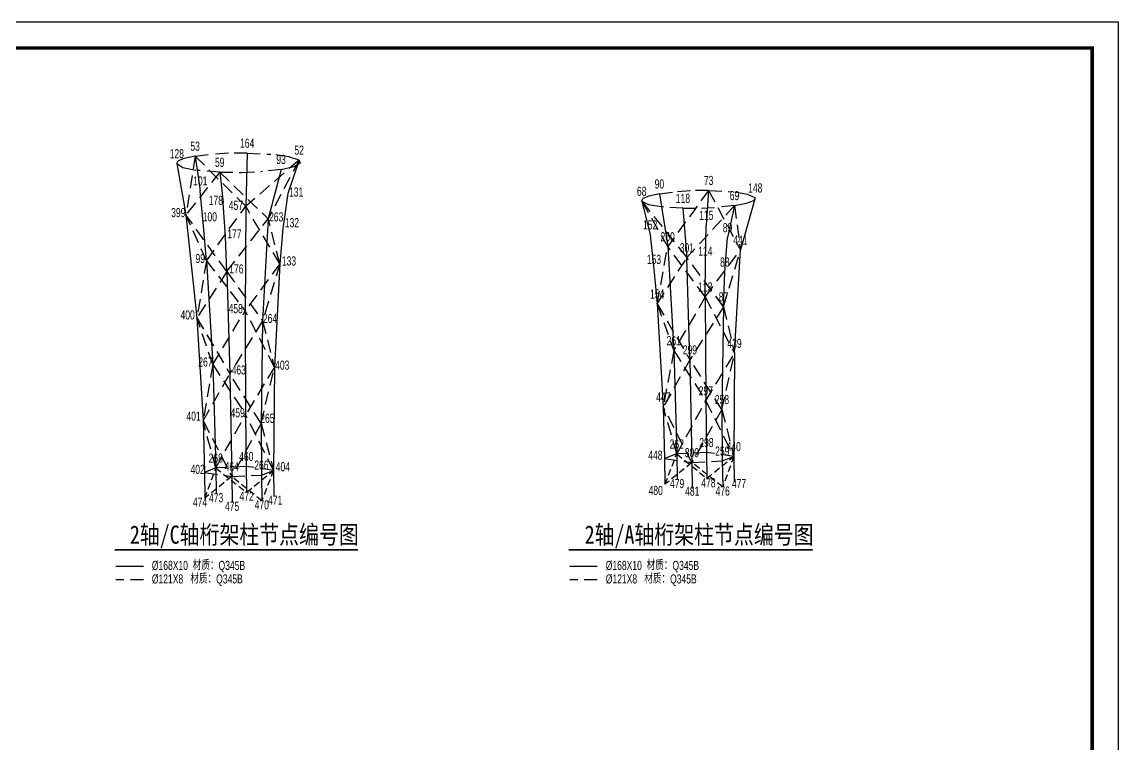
# Model space of a CAD drawing. Header units: millimetres. Extents: x -5285 to 713586, y 0 to 59400.
# Drawn here: x 671536 to 713586, y 31707 to 59400 of the extents above; entities that cross this region are included whole.
import ezdxf
from ezdxf.enums import TextEntityAlignment as Align

# ---------------------------------------------------------------- set-up
doc = ezdxf.new("R2010")
doc.units = ezdxf.units.MM
doc.header["$LTSCALE"] = 1000
doc.linetypes.add('DASHED', pattern=[0.75, 0.5, -0.25])
for name, color, linetype, lineweight in [('BEAM', 161, 'Continuous', 30), ('TD-Dash', 9, 'DASHED', 30), ('TD-DIM', 7, 'Continuous', 15), ('TD-TEXT', 2, 'Continuous', 15)]:
    doc.layers.add(name, color=color, linetype=linetype, lineweight=lineweight)
doc.layers.add('PUB_TITLE', color=4, linetype='Continuous')
doc.styles.add('T&D', font='haiwenrs.shx', dxfattribs={"width": 0.7, "bigfont": 'hztxt.shx'})
doc.styles.add('TITLE', font='simhei.ttf', dxfattribs={"width": 0.8})

# ---------------------------------------------------------------- blocks, each defined once
blk = doc.blocks.new('A$C6C48201D')
at = {"layer": 'PUB_TITLE'}
blk.add_lwpolyline([(0, -89100), (0, 0), (126150, 0), (126150, -89100)], close=True, dxfattribs=at)
at = {"layer": 'PUB_TITLE', "const_width": 210}
blk.add_lwpolyline([(3750, -87600), (124650, -87600), (124650, -1500), (3750, -1500)], close=True, dxfattribs=at)

msp = doc.modelspace()

# ---------------------------------------------------------------- linework, layer by layer
at = {"layer": 'BEAM'}
for p, q in [((678178.5, 54255.5), (678378, 52923.9)), ((680175.8, 54370), (680118.8, 52331.9)), ((677477.3, 53967.1), (677826, 51998.2)), ((682169.3, 54103.6), (681740.6, 52815.4)), ((679122.9, 53634.6), (679260.1, 52465.9)), ((681477, 53746.8), (680981.2, 51852.3)), ((678503.2, 51583.7), (678378, 52923.9)), ((681740.6, 52815.4), (681550.8, 51474)), ((695991.1, 52807.2), (696307.7, 50783.1)), ((697879.6, 52941.6), (697789.2, 51604.8)), ((699667.3, 52653.9), (699097.5, 50658.3)), ((679344.4, 51173.9), (679260.1, 52465.9)), ((680118.8, 52331.9), (680098.7, 48321.4)), ((695310.5, 52527.1), (695635, 51238.6)), ((696893.3, 52252.8), (697044.2, 50360)), ((698872.4, 52362.2), (698604.3, 51127.9)), ((677826, 51998.2), (678251.3, 48052.6)), ((680981.2, 51852.3), (680767, 47939.2)), ((678612.9, 50243.3), (678503.2, 51583.7)), ((681550.8, 51474), (681433.9, 50124.2)), ((697753.1, 50230.1), (697789.2, 51604.8)), ((679393.7, 49827.3), (679344.4, 51173.9)), ((695635, 51238.6), (695782.2, 49914)), ((698500.9, 49811.7), (698604.3, 51127.9)), ((696307.7, 50783.1), (696541.1, 46798.7)), ((698871.9, 46693.7), (699097.5, 50658.3)), ((678612.9, 50243.3), (678853.2, 46259.9)), ((681433.9, 50124.2), (681219.8, 46159.9)), ((697160.3, 46444.6), (697044.2, 50360)), ((697750.7, 48855.2), (697753.1, 50230.1)), ((679393.7, 49827.3), (679508.2, 45910.8)), ((695782.2, 49914), (695903.3, 48586.3)), ((698451.5, 48477.5), (698500.9, 49811.7)), ((697750.7, 48855.2), (697770.4, 44872.5)), ((695903.3, 48586.3), (696139.5, 44635.1)), ((698451.5, 48477.5), (698389, 44539.1)), ((678251.3, 48052.6), (678487.5, 44101.4)), ((680098.7, 48321.4), (680118.4, 44338.7)), ((680767, 47939.2), (680708.4, 44001.3)), ((696541.1, 46798.7), (696656, 42833.1)), ((698871.9, 46693.7), (698840.4, 42734.7)), ((678853.2, 46259.9), (678970.4, 42294.6)), ((697160.3, 46444.6), (697236.3, 42501.3)), ((679508.2, 45910.8), (679584.3, 41967.5)), ((681219.8, 46159.9), (681188.4, 42201)), ((696139.5, 44635.1), (696190.4, 42657.6)), ((697770.4, 44872.5), (697794.4, 42891)), ((680118.4, 44338.7), (680142.4, 42357.3)), ((698389, 44539.1), (698402.9, 42563.1)), ((678487.5, 44101.4), (678538.3, 42123.8)), ((680708.4, 44001.3), (680722.7, 42025.4)), ((697794.4, 42891), (697808.8, 41901.9)), ((696190.4, 42657.6), (696204.7, 41668.5)), ((696656, 42833.1), (696670.4, 41844)), ((697236.3, 42501.3), (697250.7, 41512.2)), ((698402.9, 42563.1), (698417.2, 41574)), ((698840.4, 42734.7), (698854.7, 41745.6)), ((678538.3, 42123.8), (678552.7, 41134.7)), ((678970.4, 42294.6), (678984.8, 41305.5)), ((680142.4, 42357.3), (680156.8, 41368.2)), ((681188.4, 42201), (681202.7, 41211.9)), ((679584.3, 41967.5), (679598.7, 40978.4)), ((680722.7, 42025.4), (680737, 41036.3)), ((676196.4, 38522.3), (675139, 38522.3)), ((693608.7, 38522.3), (692551.4, 38522.3))]:
    msp.add_line(p, q, dxfattribs=at)
at = {"layer": 'TD-Dash'}
for p, q in [((678178.5, 54255.5), (677760.8, 54168.5)), ((678178.5, 54255.5), (677826, 51998.2)), ((678178.5, 54255.5), (678772.6, 54322.6)), ((678178.5, 54255.5), (680118.8, 52331.9)), ((679460, 54361.9), (678772.6, 54322.6)), ((680175.8, 54370), (679460, 54361.9)), ((680175.8, 54370), (681081.7, 54325.1)), ((681771.8, 54230.9), (681081.7, 54325.1)), ((677477.3, 53967.1), (677527.8, 54069.3)), ((677477.3, 53967.1), (677712.5, 53823.8)), ((677760.8, 54168.5), (677527.8, 54069.3)), ((682169.3, 54103.6), (680118.8, 52331.9)), ((682169.3, 54103.6), (680981.2, 51852.3)), ((681477, 53746.8), (681980.6, 53855.2)), ((682169.3, 54103.6), (681771.8, 54230.9)), ((681980.6, 53855.2), (682215.4, 53979.1)), ((682169.3, 54103.6), (682215.4, 53979.1)), ((677712.5, 53823.8), (678270.3, 53705.3)), ((679122.9, 53634.6), (677826, 51998.2)), ((679122.9, 53634.6), (678270.3, 53705.3)), ((679122.9, 53634.6), (679953.6, 53630.9)), ((679122.9, 53634.6), (680981.2, 51852.3)), ((679953.6, 53630.9), (680770.1, 53670.7)), ((681477, 53746.8), (680770.1, 53670.7)), ((695310.5, 52527.1), (695349.6, 52626.3)), ((695588.5, 52722.1), (695349.6, 52626.3)), ((695991.1, 52807.2), (695588.5, 52722.1)), ((695991.1, 52807.2), (696539, 52878.7)), ((697879.6, 52941.6), (696307.7, 50783.1)), ((697183.9, 52927.3), (696539, 52878.7)), ((697879.6, 52941.6), (697183.9, 52927.3)), ((697879.6, 52941.6), (698756.8, 52890.8)), ((697879.6, 52941.6), (699097.5, 50658.3)), ((699373, 52787.2), (698756.8, 52890.8)), ((699667.3, 52653.9), (699373, 52787.2)), ((699667.3, 52653.9), (699613, 52548.9)), ((678612.9, 50243.3), (680118.8, 52331.9)), ((681433.9, 50124.2), (680118.8, 52331.9)), ((695310.5, 52527.1), (695572.1, 52404.6)), ((695310.5, 52527.1), (697044.2, 50360)), ((695310.5, 52527.1), (696307.7, 50783.1)), ((695572.1, 52404.6), (696115, 52307)), ((696893.3, 52252.8), (696115, 52307)), ((696893.3, 52252.8), (697599.8, 52256.9)), ((698872.4, 52362.2), (697044.2, 50360)), ((697599.8, 52256.9), (698279.2, 52296.6)), ((698872.4, 52362.2), (698279.2, 52296.6)), ((698872.4, 52362.2), (699334.1, 52448.6)), ((698872.4, 52362.2), (699097.5, 50658.3)), ((699334.1, 52448.6), (699613, 52548.9)), ((678612.9, 50243.3), (677826, 51998.2)), ((679393.7, 49827.3), (677826, 51998.2)), ((679393.7, 49827.3), (680981.2, 51852.3)), ((681433.9, 50124.2), (680981.2, 51852.3)), ((695903.3, 48586.3), (696307.7, 50783.1)), ((697750.7, 48855.2), (696307.7, 50783.1)), ((697750.7, 48855.2), (699097.5, 50658.3)), ((698451.5, 48477.5), (699097.5, 50658.3)), ((678612.9, 50243.3), (678251.3, 48052.6)), ((678612.9, 50243.3), (680098.7, 48321.4)), ((681433.9, 50124.2), (680098.7, 48321.4)), ((681433.9, 50124.2), (680767, 47939.2)), ((695903.3, 48586.3), (697044.2, 50360)), ((698451.5, 48477.5), (697044.2, 50360)), ((679393.7, 49827.3), (678251.3, 48052.6)), ((679393.7, 49827.3), (680767, 47939.2)), ((697750.7, 48855.2), (696541.1, 46798.7)), ((697750.7, 48855.2), (698871.9, 46693.7)), ((695903.3, 48586.3), (697160.3, 46444.6)), ((695903.3, 48586.3), (696541.1, 46798.7)), ((698451.5, 48477.5), (697160.3, 46444.6)), ((698451.5, 48477.5), (698871.9, 46693.7)), ((678251.3, 48052.6), (679508.2, 45910.8)), ((678853.2, 46259.9), (678251.3, 48052.6)), ((678853.2, 46259.9), (680098.7, 48321.4)), ((680767, 47939.2), (679508.2, 45910.8)), ((681219.8, 46159.9), (680098.7, 48321.4)), ((680767, 47939.2), (681219.8, 46159.9)), ((696541.1, 46798.7), (696139.5, 44635.1)), ((696541.1, 46798.7), (697770.4, 44872.5)), ((697770.4, 44872.5), (698871.9, 46693.7)), ((698389, 44539.1), (698871.9, 46693.7)), ((678853.2, 46259.9), (678487.5, 44101.4)), ((678853.2, 46259.9), (680118.4, 44338.7)), ((697160.3, 46444.6), (696139.5, 44635.1)), ((698389, 44539.1), (697160.3, 46444.6)), ((678487.5, 44101.4), (679508.2, 45910.8)), ((680708.4, 44001.3), (679508.2, 45910.8)), ((681219.8, 46159.9), (680118.4, 44338.7)), ((680708.4, 44001.3), (681219.8, 46159.9)), ((696656, 42833.1), (696139.5, 44635.1)), ((697236.3, 42501.3), (696139.5, 44635.1)), ((696656, 42833.1), (697770.4, 44872.5)), ((697770.4, 44872.5), (698840.4, 42734.7)), ((678970.4, 42294.6), (680118.4, 44338.7)), ((681188.4, 42201), (680118.4, 44338.7)), ((698389, 44539.1), (697236.3, 42501.3)), ((698389, 44539.1), (698840.4, 42734.7)), ((678487.5, 44101.4), (679584.3, 41967.5)), ((678970.4, 42294.6), (678487.5, 44101.4)), ((680708.4, 44001.3), (679584.3, 41967.5)), ((680708.4, 44001.3), (681188.4, 42201)), ((697794.4, 42891), (696656, 42833.1)), ((698840.4, 42734.7), (697794.4, 42891)), ((696656, 42833.1), (696190.4, 42657.6)), ((696190.4, 42657.6), (697236.3, 42501.3)), ((697236.3, 42501.3), (698402.9, 42563.1)), ((698402.9, 42563.1), (698840.4, 42734.7)), ((678970.4, 42294.6), (678538.3, 42123.8)), ((678538.3, 42123.8), (679584.3, 41967.5)), ((680142.4, 42357.3), (678970.4, 42294.6)), ((681188.4, 42201), (680142.4, 42357.3)), ((680722.7, 42025.4), (681188.4, 42201)), ((679584.3, 41967.5), (680722.7, 42025.4)), ((676196.4, 38004.8), (675139, 38004.8)), ((693608.7, 38004.8), (692551.4, 38004.8))]:
    msp.add_line(p, q, dxfattribs=at)
at = {"layer": 'TD-Dash', "ltscale": 0.5}
for p, q in [((696204.7, 41668.5), (696656, 42833.1)), ((697236.3, 42501.3), (696204.7, 41668.5)), ((696656, 42833.1), (697808.8, 41901.9)), ((698417.2, 41574), (697236.3, 42501.3)), ((697808.8, 41901.9), (698840.4, 42734.7)), ((698840.4, 42734.7), (698417.2, 41574)), ((678552.7, 41134.7), (678970.4, 42294.6)), ((678970.4, 42294.6), (680156.8, 41368.2)), ((680156.8, 41368.2), (681188.4, 42201)), ((681188.4, 42201), (680737, 41036.3)), ((679584.3, 41967.5), (678552.7, 41134.7)), ((680737, 41036.3), (679584.3, 41967.5))]:
    msp.add_line(p, q, dxfattribs=at)
at = {"layer": 'TD-TEXT', "const_width": 60}
for points in [[(675099, 39154.4), (684428, 39154.4)], [(692511.3, 39154.4), (701874.7, 39154.4)]]:
    msp.add_lwpolyline(points, dxfattribs=at)

# ---------------------------------------------------------------- block references
at = {"layer": 'TD-DIM', "ltscale": 0.5, "xscale": 0.6666666666666666, "yscale": 0.6666666666666666, "zscale": 0.6666666666666666}
msp.add_blockref('A$C6C48201D', (629485.6, 59400), dxfattribs=at)

# ---------------------------------------------------------------- texts
at = {"layer": 'TD-TEXT', "style": 'T&D', "width": 0.7}
for s, p in [('53', (678178.5, 54355.5)), ('164', (680175.8, 54470)), ('128', (677477.3, 54067.1)), ('93', (681477, 53846.8)), ('52', (682169.3, 54203.6)), ('59', (679122.9, 53734.6)), ('101', (678378, 53023.9)), ('73', (697879.6, 53041.6)), ('131', (682056.7, 52599.3)), ('68', (695310.5, 52627.1)), ('90', (695991.1, 52907.2)), ('148', (699667.3, 52753.9)), ('178', (678974.3, 52280.2)), ('118', (696893.3, 52352.8)), ('69', (698872.4, 52462.2)), ('399', (677534.7, 51806.9)), ('457', (679744.5, 52089)), ('115', (697789.2, 51704.8)), ('100', (678743.7, 51646.1)), ('263', (681289.3, 51644.2)), ('132', (681893.8, 51424)), ('152', (695635, 51338.6)), ('177', (679687.6, 50990.9)), ('260', (696307.7, 50883.1)), ('89', (698604.3, 51227.9)), ('301', (697044.2, 50460)), ('441', (699097.5, 50758.3)), ('99', (678376.5, 50047.6)), ('153', (695782.2, 50014)), ('114', (697753.1, 50330.1)), ('176', (679761.8, 49648.7)), ('133', (681780.7, 49953.5)), ('88', (698500.9, 49911.7)), ('113', (697750.7, 48955.2)), ('154', (695903.3, 48686.3)), ('87', (698451.5, 48577.5)), ('458', (679735.7, 48126.1)), ('400', (677893, 47886.1)), ('264', (681055.1, 47751.1)), ('261', (696541.1, 46898.7)), ('439', (698871.9, 46793.7)), ('299', (697160.3, 46544.6)), ('267', (678574.5, 46081.2)), ('403', (681522.1, 45957.7)), ('463', (679852.3, 45774.7)), ('297', (697770.4, 44972.5)), ('447', (696139.5, 44735.1)), ('258', (698389, 44639.1)), ('459', (679811.5, 44131.8)), ('401', (678120.5, 44002.6)), ('265', (680951.9, 43919.6)), ('262', (696656, 42933.1)), ('298', (697794.4, 42991)), ('460', (680142.4, 42457.3)), ('448', (695835.4, 42506.8)), ('300', (697236.3, 42601.3)), ('259', (698402.9, 42663.1)), ('440', (698840.4, 42834.7)), ('268', (678970.4, 42394.6)), ('464', (679584.3, 42067.5)), ('266', (680722.7, 42125.4)), ('404', (681544.8, 42062.5)), ('402', (678277.2, 41962.7)), ('479', (696670.4, 41418)), ('478', (697870, 41447.1)), ('477', (699045.7, 41420.5)), ('473', (678984.8, 40872.6)), ('472', (680156.8, 40935.3)), ('471', (681249.8, 40778.9)), ('480', (695847.9, 41152.4)), ('481', (697250.7, 41125.7)), ('476', (698417.2, 41130)), ('474', (678367.2, 40701.8)), ('475', (679598.7, 40545.5)), ('470', (680737, 40603.4))]:
    msp.add_text(s, height=350, dxfattribs=at).set_placement(p, align=Align.BOTTOM_CENTER)
at = {"layer": 'TD-TEXT', "style": 'TITLE', "width": 0.8}
for s, p in [('2轴/C轴桁架柱节点编号图', (684458.4, 39389.6)), ('2轴/A轴桁架柱节点编号图', (701905.1, 39389.6))]:
    msp.add_text(s, height=700, dxfattribs=at).set_placement(p, align=Align.RIGHT)
at = {"layer": 'TD-TEXT', "style": 'T&D', "width": 0.7}
for s, p in [('%%C168X10  材质：Q345B', (676520, 38383)), ('%%C168X10  材质：Q345B', (693932.4, 38383)), ('%%C121X8   材质：Q345B', (676520, 37865.4)), ('%%C121X8   材质：Q345B', (693932.4, 37865.4))]:
    msp.add_text(s, height=350, dxfattribs=at).set_placement(p)

doc.saveas('drawing.dxf')
